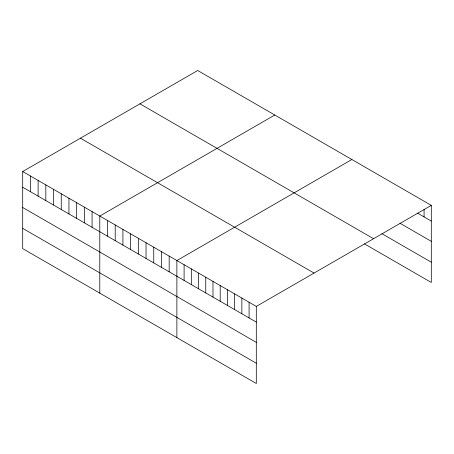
<?xml version="1.0" encoding="UTF-8"?>
<svg xmlns="http://www.w3.org/2000/svg" width="454" height="454" viewBox="0 0 454 454"><rect width="100%" height="100%" fill="white"/><g stroke="black" fill="none" stroke-linecap="round" stroke-linejoin="round"><path stroke-width="0.68" d="M22.7 171.538L256.306 306.41L256.306 383.494L22.7 248.622L22.7 171.538L197.694 70.506L431.3 205.378L431.3 282.462L364.511 243.9M274.784 115.015L99.789 216.047L99.789 293.131M351.873 159.519L176.878 260.556L176.878 337.64M256.306 306.41L431.3 205.378M417.459 213.091L431.3 221.081M400.014 223.272L431.3 241.335M381.962 233.719L431.3 262.208M139.946 103.847L373.551 238.719M80.449 138.198L314.054 273.07M22.7 187.241L256.306 322.113M22.7 207.501L256.306 342.367M22.7 228.368L256.306 363.24M424.081 209.402L424.081 216.91M249.081 302.239L249.081 317.942M241.863 298.074L241.863 313.776M234.644 293.903L234.644 309.605M227.42 289.737L227.42 305.44M220.201 285.566L220.201 301.269M212.983 281.395L212.983 297.103M205.758 277.229L205.758 292.932M198.54 273.058L198.54 288.761M191.321 268.893L191.321 284.596M184.097 264.722L184.097 280.424M169.172 256.101L169.172 271.804M161.459 251.652L161.459 267.355M153.753 247.203L153.753 262.906M146.04 242.748L146.04 258.457M138.334 238.299L138.334 254.002M130.627 233.85L130.627 249.552M122.915 229.401L122.915 245.103M115.208 224.946L115.208 240.654M107.496 220.496L107.496 236.199M92.083 211.598L92.083 227.301M84.37 207.143L84.37 222.846M76.664 202.694L76.664 218.397M68.951 198.245L68.951 213.947M61.245 193.79L61.245 209.498M53.538 189.341L53.538 205.043M45.826 184.892L45.826 200.594M38.119 180.442L38.119 196.145M30.407 175.987L30.407 191.696"/></g></svg>
